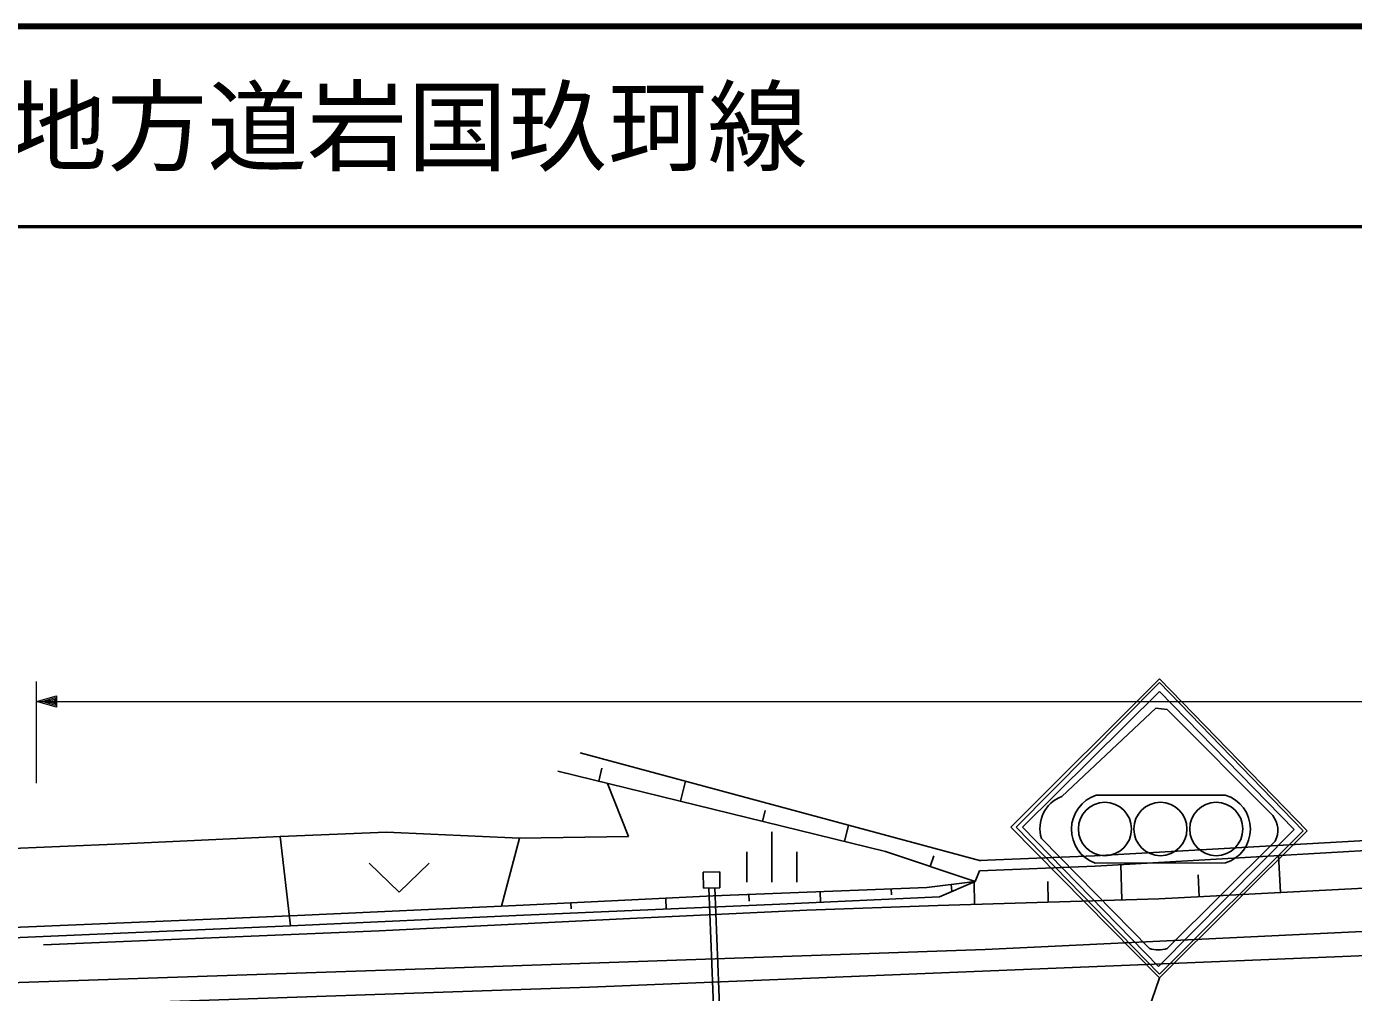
# Model space of a CAD drawing. Units: millimetres, scale not verified. Extents: x 40000 to 680000, y 20000 to 380000.
# Drawn here: x 227708 to 294022, y 331708 to 380000 of the extents above; entities that cross this region are included whole.
import ezdxf
from ezdxf.enums import TextEntityAlignment as Align

# ---------------------------------------------------------------- set-up
doc = ezdxf.new("R2010")
doc.units = ezdxf.units.MM
doc.header["$LTSCALE"] = 1000
for name, color, linetype, lineweight in [('S-BGD', 7, 'Continuous', 25), ('S-STR-HTXT', 7, 'Continuous', 13), ('S-STR-STRC', 7, 'Continuous', 25), ('S-TTL', 2, 'Continuous', 140), ('S-TTL-LINE', 7, 'Continuous', 50)]:
    doc.layers.add(name, color=color, linetype=linetype, lineweight=lineweight)
doc.layers.add('S-TTL-TXT', color=7, linetype='Continuous')
doc.styles.add('ＭＳ ゴシック', font='')
doc.styles.get('ＭＳ ゴシック').set_extended_font_data('MS Gothic')

msp = doc.modelspace()

# ---------------------------------------------------------------- linework, layer by layer
at = {"layer": 'S-BGD'}
for p, q in [((255377, 343690), (275407, 338295)), ((256302, 342268), (256462, 342929)), ((270629, 338755), (254255, 342770)), ((260395, 341265), (260639, 342273)), ((256743, 342160), (257788, 339508)), ((264489, 340261), (264622, 340810)), ((245695, 339717), (240376, 339508)), ((252344, 339425), (245695, 339717)), ((264948, 339739), (264948, 337223)), ((268582, 339257), (268781, 340080)), ((232521, 339132), (225341, 338839)), ((240376, 339508), (232521, 339132)), ((240376, 339508), (240903, 335033)), ((252344, 339425), (251438, 336029)), ((257788, 339508), (252344, 339425)), ((281084, 338533), (296637, 339423)), ((281109, 338030), (296668, 338921)), ((281109, 338030), (296668, 338921)), ((263698, 338733), (263698, 337223)), ((266198, 338733), (266198, 337223)), ((275117, 337250), (270629, 338755)), ((272873, 338003), (273051, 338540)), ((275312, 338298), (281084, 338533)), ((290371, 336706), (290276, 338555)), ((244835, 338171), (246335, 336721)), ((246335, 336721), (247835, 338171)), ((262348, 337737), (261524, 337722)), ((261524, 337722), (261539, 336917)), ((262363, 336932), (262348, 337737)), ((275117, 337250), (275332, 337796)), ((275332, 337796), (281109, 338030)), ((275332, 337796), (281109, 338030)), ((282451, 336334), (282400, 338104)), ((286318, 336495), (286262, 337592)), ((261539, 336917), (262363, 336932)), ((261813, 336922), (262058, 330594)), ((262026, 336539), (272706, 336957)), ((262113, 336934), (262357, 330606)), ((270926, 336887), (270938, 336586)), ((272706, 336957), (275117, 337250)), ((275117, 337250), (273330, 336497)), ((273330, 336497), (275117, 337250)), ((273911, 337103), (273951, 336775)), ((275091, 336116), (275059, 337225)), ((278771, 336225), (278741, 337250)), ((300503, 337233), (284292, 336389)), ((252528, 336080), (262026, 336539)), ((259652, 336424), (259678, 335880)), ((263806, 336609), (263819, 336277)), ((273330, 336497), (265351, 336121)), ((267366, 336748), (267387, 336217)), ((284292, 336389), (273251, 336061)), ((240880, 335536), (252528, 336080)), ((240903, 335033), (252552, 335577)), ((265351, 336121), (252552, 335577)), ((254903, 336194), (254918, 335884)), ((266707, 335827), (257856, 335405)), ((273251, 336061), (266707, 335827)), ((202359, 333905), (240880, 335536)), ((202380, 333402), (240903, 335033)), ((257856, 335405), (245325, 334795)), ((298519, 334950), (275621, 333862)), ((245325, 334795), (228561, 334092)), ((275621, 333862), (249117, 332942)), ((255835, 331980), (298923, 333737)), ((249117, 332942), (226843, 332189)), ((229031, 331060), (255835, 331980))]:
    msp.add_line(p, q, dxfattribs=at)
at = {"layer": 'S-STR-HTXT'}
for p, q in [((228203, 342180), (228203, 347258)), ((228203, 346251), (229203, 346533)), ((229203, 345970), (228203, 346251)), ((228203, 346251), (422704, 346251)), ((228483, 346251), (229163, 346453)), ((229163, 346050), (228483, 346251)), ((228643, 346251), (229123, 346372)), ((229123, 346131), (228643, 346251)), ((228883, 346251), (229083, 346292)), ((229083, 346211), (228883, 346251)), ((229083, 346292), (229083, 346211)), ((229123, 346372), (229123, 346131)), ((229163, 346453), (229163, 346050)), ((229203, 346533), (229203, 345970))]:
    msp.add_line(p, q, dxfattribs=at)
at = {"layer": 'S-STR-STRC'}
for p, q in [((284335, 347391), (276905, 339977)), ((277159, 339977), (284335, 347199)), ((291701, 339786), (284335, 347391)), ((284335, 347199), (291511, 339786)), ((284335, 346752), (277477, 339977)), ((291066, 339850), (284335, 346752)), ((279445, 341511), (284144, 345921)), ((284144, 345921), (284716, 345857)), ((284716, 345857), (289986, 340553)), ((281163, 341569), (287618, 341576)), ((276905, 339977), (284335, 332436)), ((284335, 332628), (277159, 339977)), ((277477, 339977), (284271, 333012)), ((284271, 333012), (291066, 339850)), ((284335, 332436), (291701, 339786)), ((291511, 339786), (284335, 332628)), ((283827, 333906), (278429, 339402)), ((290113, 339274), (284716, 333906)), ((281116, 338176), (287621, 338182)), ((276607, 310019), (284335, 332436))]:
    msp.add_line(p, q, dxfattribs=at)
for centre, major_axis, start_param, end_param in [((281709, 339865), (0, 1791), 0.312229, 2.802036), ((287109, 339879), (0, 1773), 3.43656, 5.989899), ((280051, 339914), (0, 1710), 0.364239, 1.874448), ((289074, 339815), (0, 1178), 4.235259, 5.388856), ((284271, 335432), (0, 1590), 2.856392, 3.426794)]:
    msp.add_ellipse(centre, major_axis=major_axis, ratio=0.993646, start_param=start_param, end_param=end_param, dxfattribs=at)
for centre in [(281603, 339882), (284373, 339882), (287165, 339882)]:
    msp.add_ellipse(centre, major_axis=(0, 1335), ratio=0.993646, dxfattribs=at)
at = {"layer": 'S-TTL'}
msp.add_line((680000, 380000), (40000, 380000), dxfattribs=at)
at = {"layer": 'S-TTL-LINE'}
msp.add_line((40000, 370000), (680000, 370000), dxfattribs=at)

# ---------------------------------------------------------------- texts
at = {"layer": 'S-TTL-TXT', "style": 'ＭＳ ゴシック'}
msp.add_text('主要地方道岩国玖珂線', height=3666, dxfattribs=at).set_placement((216734, 375000), align=Align.MIDDLE_LEFT)

doc.saveas('drawing.dxf')
